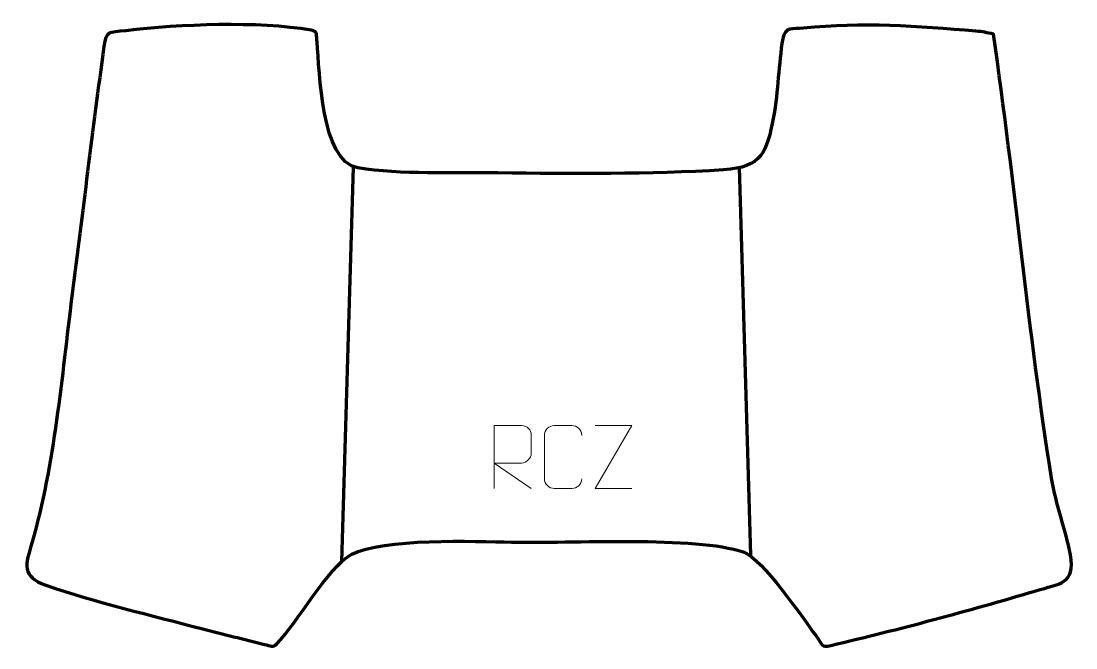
# Model space of a CAD drawing. Header units: millimetres. Extents: x 836 to 1260, y 328 to 580.
import ezdxf

# ---------------------------------------------------------------- set-up
doc = ezdxf.new("R2010")
doc.units = ezdxf.units.MM
doc.header["$MEASUREMENT"] = 0
doc.layers.add('layer 2', color=7, linetype='Continuous')
doc.layers.add('layer 3', color=7, linetype='Continuous')

msp = doc.modelspace()

# ---------------------------------------------------------------- linework, layer by layer
at = {"layer": 'layer 2', "color": 142, "lineweight": 158}
for points in [[(969.6765, 520.8603), (969.6765, 520.8603), (964.9788, 362.2388), (964.9788, 362.2388)], [(1124.865, 520.8603), (1124.865, 520.8603), (1129.4876, 364.7699), (1129.4876, 364.7699)]]:
    msp.add_open_spline(points, degree=3, dxfattribs=at)
at = {"layer": 'layer 2', "color": 142, "lineweight": 9}
for points, knots in [([(1026.4533, 391.6674), (1026.4533, 391.6674), (1026.4533, 416.9188), (1026.4533, 416.9188), (1026.4533, 416.9188), (1030.0911, 416.9188), (1033.7295, 416.9188), (1037.3676, 416.9188), (1037.3676, 416.9188), (1039.7207, 416.8807), (1041.2965, 415.3729), (1041.2924, 412.9783), (1041.2924, 412.9783), (1041.292, 410.9184), (1041.292, 407.8225), (1041.2924, 405.7622), (1041.2924, 405.7622), (1041.2858, 403.8644), (1039.4519, 401.8994), (1037.4184, 401.88), (1037.4184, 401.88), (1037.4184, 401.88), (1026.4533, 401.88), (1026.4533, 401.88), (1026.4533, 401.88), (1026.4533, 401.88), (1041.283, 391.6674), (1041.283, 391.6674)], [0, 0, 0, 0, 0.125, 0.125, 0.125, 0.125, 0.25, 0.25, 0.25, 0.25, 0.375, 0.375, 0.375, 0.375, 0.5, 0.5, 0.5, 0.5, 0.625, 0.625, 0.625, 0.625, 0.75, 0.75, 0.75, 0.75, 1, 1, 1, 1]), ([(1061.6233, 395.5307), (1061.4819, 393.1796), (1059.7847, 391.6824), (1057.6113, 391.6714), (1057.6113, 391.6714), (1055.2516, 391.6718), (1052.8919, 391.6718), (1050.5325, 391.6714), (1050.5325, 391.6714), (1048.5845, 391.5648), (1046.5889, 393.4718), (1046.6002, 395.5131), (1046.6002, 395.5131), (1046.6006, 401.3521), (1046.6006, 407.1906), (1046.6002, 413.0288), (1046.6002, 413.0288), (1046.6045, 415.1924), (1048.372, 416.9322), (1050.5501, 416.9186), (1050.5501, 416.9186), (1052.9036, 416.9186), (1055.2574, 416.9186), (1057.6113, 416.9186), (1057.6113, 416.9186), (1059.5812, 416.9545), (1061.5964, 415.4452), (1061.6233, 412.9784)], [0, 0, 0, 0, 0.125, 0.125, 0.125, 0.125, 0.25, 0.25, 0.25, 0.25, 0.375, 0.375, 0.375, 0.375, 0.5, 0.5, 0.5, 0.5, 0.625, 0.625, 0.625, 0.625, 0.75, 0.75, 0.75, 0.75, 1, 1, 1, 1]), ([(1081.735, 391.6655), (1081.735, 391.6655), (1066.9415, 391.6655), (1066.9415, 391.6655), (1066.9415, 391.6655), (1066.9415, 391.6655), (1081.7596, 416.9208), (1081.7596, 416.9208), (1081.7596, 416.9208), (1081.7596, 416.9208), (1066.9415, 416.9208), (1066.9415, 416.9208)], [0, 0, 0, 0, 0.25, 0.25, 0.25, 0.25, 0.5, 0.5, 0.5, 0.5, 1, 1, 1, 1])]:
    msp.add_open_spline(points, degree=3, knots=knots, dxfattribs=at)
at = {"layer": 'layer 3', "color": 242, "lineweight": 158}
msp.add_open_spline([(909.2883, 335.1521), (888.4608, 340.6482), (866.5962, 345.8346), (846.2612, 352.7065), (846.2612, 352.7065), (836.2721, 356.3947), (837.9389, 360.8096), (840.7153, 370.1286), (840.7153, 370.1286), (849.5847, 400.8622), (852.6613, 437.0248), (856.7009, 468.9729), (856.7009, 468.9729), (860.9289, 502.4194), (865.0525, 535.9333), (869.512, 569.3457), (869.512, 569.3457), (870.4914, 575.8948), (871.5081, 574.9015), (878.3425, 575.7367), (878.3425, 575.7367), (900.3432, 578.296), (931.193, 579.6038), (952.9194, 575.938), (952.9194, 575.938), (955.6264, 575.4812), (954.866, 573.9908), (955.2095, 571.0961), (955.2095, 571.0961), (956.3514, 559.0124), (956.6114, 523.4624), (971.6725, 520.5312), (971.6725, 520.5312), (988.9171, 517.8468), (1010.1987, 518.6985), (1027.9417, 518.5131), (1027.9417, 518.5131), (1058.0685, 518.2189), (1088.5344, 517.9537), (1118.6138, 519.7544), (1118.6138, 519.7544), (1134.0175, 520.9033), (1135.9167, 526.5951), (1138.6893, 541.067), (1138.6893, 541.067), (1140.582, 551.7067), (1140.6902, 562.2091), (1142.3701, 572.6011), (1142.3701, 572.6011), (1143.4221, 577.4067), (1146.0003, 576.2712), (1150.7488, 576.7625), (1150.7488, 576.7625), (1174.5631, 579.1519), (1196.3361, 577.5357), (1220.0386, 575.5458), (1220.0386, 575.5458), (1222.6872, 575.3235), (1224.5097, 574.9548), (1227.0777, 574.3677), (1227.0777, 574.3677), (1235.667, 514.9892), (1241.0863, 454.9278), (1250.3949, 395.7474), (1250.3949, 395.7474), (1252.2497, 385.0063), (1256.0453, 375.2506), (1257.9837, 364.9544), (1257.9837, 364.9544), (1260.2054, 353.1538), (1253.4594, 353.358), (1244.1676, 350.5428), (1244.1676, 350.5428), (1217.1436, 342.4169), (1189.1173, 335.0011), (1161.6462, 328.5311), (1161.6462, 328.5311), (1157.7384, 327.6108), (1158.4989, 328.7903), (1155.6838, 332.4804), (1155.6838, 332.4804), (1150.1489, 339.9568), (1134.3017, 363.4247), (1126.5327, 366.1226), (1126.5327, 366.1226), (1107.8412, 372.6138), (1056.2426, 369.5807), (1033.4111, 370.0675), (1033.4111, 370.0675), (1018.6102, 370.3832), (981.4455, 371.7507), (969.1482, 365.2071), (969.1482, 365.2071), (959.2385, 359.5543), (947.5994, 338.0281), (939.0357, 329.1359), (939.0357, 329.1359), (937.4911, 327.5321), (936.5283, 328.3615), (934.0587, 328.966), (934.0587, 328.966), (925.7916, 330.9893), (917.5447, 333.0873), (909.2883, 335.1521)], degree=3, knots=[0, 0, 0, 0, 0.03703704, 0.03703704, 0.03703704, 0.03703704, 0.07407407, 0.07407407, 0.07407407, 0.07407407, 0.11111111, 0.11111111, 0.11111111, 0.11111111, 0.14814815, 0.14814815, 0.14814815, 0.14814815, 0.18518519, 0.18518519, 0.18518519, 0.18518519, 0.22222222, 0.22222222, 0.22222222, 0.22222222, 0.25925926, 0.25925926, 0.25925926, 0.25925926, 0.2962963, 0.2962963, 0.2962963, 0.2962963, 0.33333333, 0.33333333, 0.33333333, 0.33333333, 0.37037037, 0.37037037, 0.37037037, 0.37037037, 0.40740741, 0.40740741, 0.40740741, 0.40740741, 0.44444444, 0.44444444, 0.44444444, 0.44444444, 0.48148148, 0.48148148, 0.48148148, 0.48148148, 0.51851852, 0.51851852, 0.51851852, 0.51851852, 0.55555556, 0.55555556, 0.55555556, 0.55555556, 0.59259259, 0.59259259, 0.59259259, 0.59259259, 0.62962963, 0.62962963, 0.62962963, 0.62962963, 0.66666667, 0.66666667, 0.66666667, 0.66666667, 0.7037037, 0.7037037, 0.7037037, 0.7037037, 0.74074074, 0.74074074, 0.74074074, 0.74074074, 0.77777778, 0.77777778, 0.77777778, 0.77777778, 0.81481481, 0.81481481, 0.81481481, 0.81481481, 0.85185185, 0.85185185, 0.85185185, 0.85185185, 0.88888889, 0.88888889, 0.88888889, 0.88888889, 0.92592593, 0.92592593, 0.92592593, 0.92592593, 1, 1, 1, 1], dxfattribs=at)

doc.saveas('drawing.dxf')
